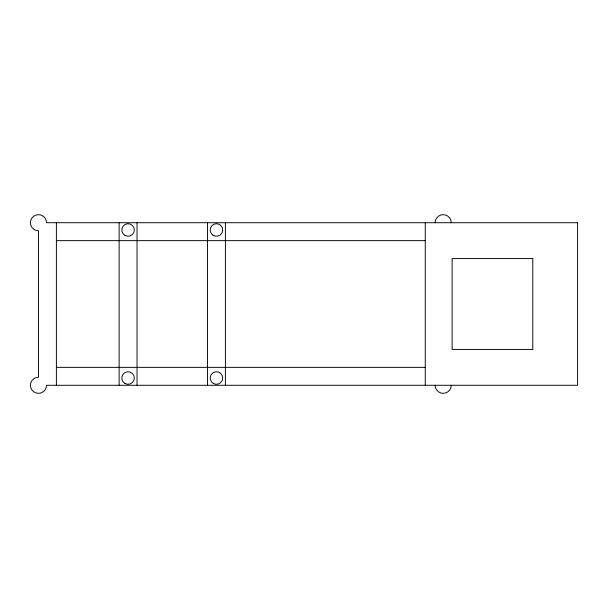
<?xml version="1.0" encoding="UTF-8"?>
<svg xmlns="http://www.w3.org/2000/svg" width="608" height="608" viewBox="0 0 608 608"><rect width="100%" height="100%" fill="white"/><g stroke="black" fill="none" stroke-linecap="round" stroke-linejoin="round"><path stroke-width="0.91" d="M56.392 240.639L425.25 240.639M532.79 258.567L452.139 258.567L452.139 349.433L532.79 349.433M56.392 367.361L425.25 367.361M532.79 258.332L532.79 349.668M425.25 222.718L425.25 385.282M225.408 222.718L225.408 385.282M207.48 222.718L207.48 385.282M137.043 222.718L137.043 385.282M119.122 222.718L119.122 385.282M56.392 222.718L56.392 385.282M451.242 385.282A8.064 8.064 0 0 1 443.171 393.346A8.064 8.064 0 0 1 435.108 385.282M435.108 222.718A8.064 8.064 0 0 1 443.171 214.654A8.064 8.064 0 0 1 451.242 222.718M577.6 222.718L46.535 222.718A8.064 8.064 0 0 0 38.464 214.654A8.064 8.064 0 0 0 30.4 222.718A8.064 8.064 0 0 0 38.464 230.782L38.464 377.218A8.064 8.064 0 0 0 30.4 385.282A8.064 8.064 0 0 0 38.464 393.346A8.064 8.064 0 0 0 46.535 385.282L577.6 385.282L577.6 222.718M124.944 235.41A6.27 6.27 0 0 0 134.353 229.976A6.27 6.27 0 0 0 124.944 224.542A6.27 6.27 0 0 0 124.944 235.41M212.838 235.106A6.27 6.27 0 0 0 222.695 230.538A6.27 6.27 0 0 0 213.803 224.284A6.27 6.27 0 0 0 212.838 235.106M213.309 383.458A6.27 6.27 0 0 0 222.718 378.024A6.27 6.27 0 0 0 213.309 372.59A6.27 6.27 0 0 0 213.309 383.458M124.944 383.458A6.27 6.27 0 0 0 134.353 378.024A6.27 6.27 0 0 0 124.944 372.59A6.27 6.27 0 0 0 124.944 383.458"/></g></svg>
